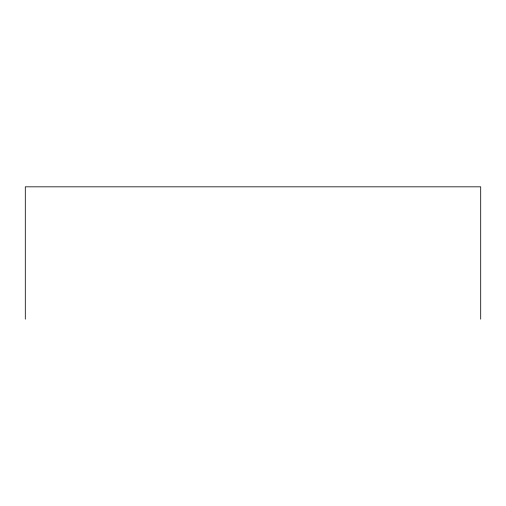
<?xml version="1.0" encoding="UTF-8"?>
<svg xmlns="http://www.w3.org/2000/svg" width="506" height="506" viewBox="0 0 506 506"><rect width="100%" height="100%" fill="white"/><g stroke="black" fill="none" stroke-linecap="round" stroke-linejoin="round"><path stroke-width="0.76" d="M480.7 319.172L480.7 186.828L25.3 186.828L25.3 319.172"/></g></svg>
